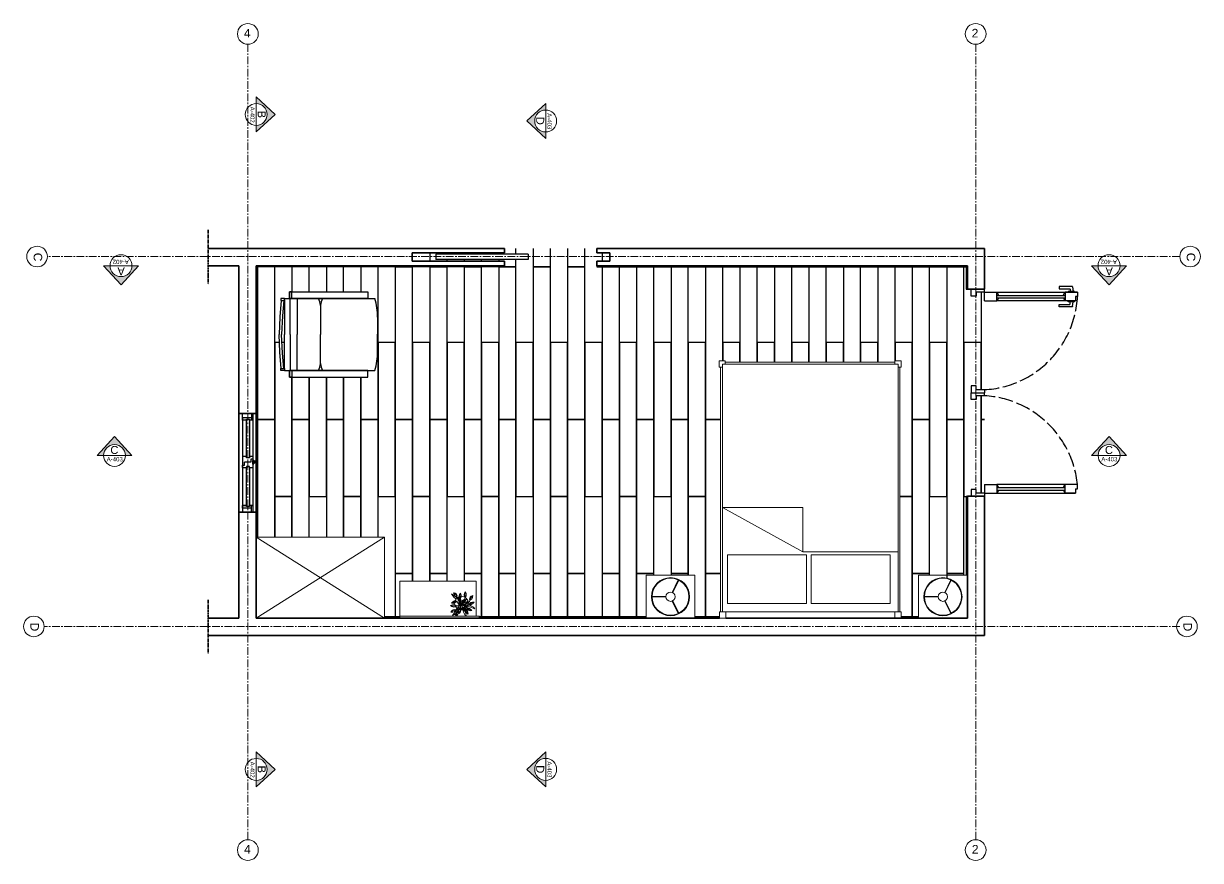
# Model space of a CAD drawing. Header units: inches. Extents: x 5820 to 9019, y 1381 to 2716.
# Drawn here: x 5889 to 6845, y 1381 to 2061 of the extents above; entities that cross this region are included whole.
import ezdxf
from ezdxf.enums import TextEntityAlignment as Align

# ---------------------------------------------------------------- set-up
doc = ezdxf.new("R2010")
doc.units = ezdxf.units.IN
doc.header["$MEASUREMENT"] = 0
doc.linetypes.add('ACAD_ISO02W100', pattern=[15, 12, -3])
doc.linetypes.add('CENTERX2', pattern=[4, 2.5, -0.5, 0.5, -0.5])
for name, color, linetype, lineweight in [('A-DOOR-FULL', 4, 'Continuous', 25), ('A-FURN', 9, 'Continuous', 18), ('A-GLAZ-FULL', 140, 'Continuous', 25), ('A-WALL-FULL', 7, 'Continuous', 35), ('G-ANNO-DIM', 3, 'Continuous', 18)]:
    doc.layers.add(name, color=color, linetype=linetype, lineweight=lineweight)
doc.layers.add('ACCESSORI', color=2, linetype='Continuous')
doc.layers.add('PAVIMENTAZIONE', color=1, linetype='Continuous')
doc.styles.add('ARIAL', font='Arial.ttf')

# ---------------------------------------------------------------- blocks, each defined once
blk = doc.blocks.new('A$C7B0B1320')
h = blk.add_hatch(color=256)
h.dxf.hatch_style = 1
h.paths.add_polyline_path([(0, 17.8), (10.6, 17.8, -1), (46.2, 17.8), (56.8, 17.8), (28.4, 48.7)])
for p, q in [((0, 17.8), (28.4, 48.7)), ((56.8, 17.8), (28.4, 48.7)), ((10.6, 17.8), (0, 17.8)), ((10.6, 17.8), (46.2, 17.8)), ((46.2, 17.8), (56.8, 17.8))]:
    blk.add_line(p, q)
blk.add_circle((28.4, 17.8), 17.8)
at = {"style": 'ARIAL'}
for tag, height, p in [('A', 13, (28.2, 26.7)), ('A-301', 7, (28.8, 11.7))]:
    blk.add_attdef(tag, text='', height=height, dxfattribs=at).set_placement(p, align=Align.MIDDLE_CENTER)

msp = doc.modelspace()

# ---------------------------------------------------------------- linework, layer by layer
for p, q in [((6105.65, 1836.83), (6105.65, 1837.83)), ((6111.39, 1837.82), (6111.39, 1808.57)), ((6130.34, 1832.26), (6130.34, 1808.57)), ((6176.58, 1822.62), (6176.58, 1808.28)), ((6111.39, 1779.32), (6111.39, 1808.57)), ((6130.34, 1784.88), (6130.34, 1808.57)), ((6176.58, 1794.52), (6176.58, 1808.86)), ((6105.65, 1780.31), (6105.65, 1779.31))]:
    msp.add_line(p, q)
for points in [[(6098.47, 1836.11), (6097.39, 1823.04), (6096.75, 1808.57)], [(6100.48, 1836.1), (6099.44, 1823.69), (6098.76, 1808.57)], [(6101.06, 1837.83), (6174.58, 1837.83)], [(6101.06, 1836.8), (6101.06, 1808.57)], [(6105.65, 1808.57), (6105.65, 1836.83)], [(6098.47, 1781.03), (6097.39, 1794.1), (6096.75, 1808.57)], [(6100.48, 1781.04), (6099.44, 1793.45), (6098.76, 1808.57)], [(6101.06, 1780.34), (6101.06, 1808.57)], [(6105.65, 1808.57), (6105.65, 1780.31)], [(6101.06, 1779.31), (6174.58, 1779.31)]]:
    msp.add_lwpolyline(points)
for points in [[(6098.18, 1837.83), (6098.18, 1836.11), (6101.06, 1836.11), (6101.06, 1837.83)], [(6168.83, 1843.28), (6168.83, 1837.83), (6105.08, 1837.83), (6105.08, 1843.28)], [(6105.08, 1843.28), (6105.08, 1837.83), (6107.13, 1837.83), (6107.13, 1843.28)], [(6098.18, 1779.31), (6098.18, 1781.03), (6101.06, 1781.03), (6101.06, 1779.31)], [(6168.83, 1773.85), (6168.83, 1779.31), (6105.08, 1779.31), (6105.08, 1773.85)], [(6105.08, 1773.85), (6105.08, 1779.31), (6107.13, 1779.31), (6107.13, 1773.85)]]:
    msp.add_lwpolyline(points, close=True)
for centre, radius, start, end in [((6118.96, 1831.77), 11.39, 2.44235, 32.11376), ((6141.73, 1831.77), 11.39, 147.88624, 177.55765), ((6127.96, 1823.94), 48.64, 358.44326, 16.58789), ((6127.96, 1793.19), 48.64, 343.41211, 1.55674), ((6118.96, 1785.36), 11.39, 327.88624, 357.55765), ((6141.73, 1785.36), 11.39, 182.44235, 212.11376)]:
    msp.add_arc(centre, radius, start, end)
at = {"layer": 'A-DOOR-FULL'}
for p, q in [((6299.03, 1873.9), (6223.93, 1873.9)), ((6223.93, 1873.9), (6223.93, 1869.39)), ((6299.03, 1869.39), (6223.93, 1869.39)), ((6299.03, 1873.9), (6299.03, 1869.39)), ((6658.86, 1839.84), (6658.86, 1845.35)), ((6658.86, 1845.35), (6669.86, 1845.35)), ((6662.86, 1839.84), (6658.86, 1839.84)), ((6669.86, 1842.84), (6662.86, 1842.84)), ((6662.86, 1842.84), (6662.86, 1839.84)), ((6669.86, 1842.84), (6745.31, 1842.84)), ((6679.86, 1840.34), (6735.31, 1840.34)), ((6679.86, 1838.34), (6735.31, 1838.34)), ((6743.81, 1835.84), (6679.86, 1835.84)), ((6662.86, 1766.74), (6658.86, 1766.74)), ((6658.86, 1766.74), (6658.86, 1761.24)), ((6658.86, 1755.73), (6658.86, 1761.24)), ((6658.86, 1761.24), (6669.86, 1761.24)), ((6658.86, 1761.24), (6669.86, 1761.24)), ((6662.86, 1763.74), (6662.86, 1766.74)), ((6669.86, 1763.74), (6662.86, 1763.74)), ((6662.86, 1755.73), (6658.86, 1755.73)), ((6669.86, 1758.74), (6662.86, 1758.74)), ((6662.86, 1758.74), (6662.86, 1755.73)), ((6745.31, 1686.64), (6679.86, 1686.64)), ((6679.86, 1684.14), (6735.31, 1684.14)), ((6743.81, 1683.14), (6745.31, 1683.14)), ((6662.86, 1682.64), (6658.86, 1682.64)), ((6658.86, 1682.64), (6658.86, 1677.13)), ((6658.86, 1677.13), (6669.86, 1677.13)), ((6662.86, 1679.64), (6662.86, 1682.64)), ((6669.86, 1679.64), (6662.86, 1679.64)), ((6669.86, 1679.64), (6743.81, 1679.64)), ((6679.86, 1682.14), (6735.31, 1682.14))]:
    msp.add_line(p, q, dxfattribs=at)
for points in [[(6669.86, 1842.84), (6669.86, 1845.35)], [(6669.86, 1835.84), (6669.86, 1842.84)], [(6669.86, 1835.84), (6679.86, 1835.84), (6679.86, 1842.84)], [(6681.06, 1840.34), (6681.06, 1840.54), (6680.06, 1842.84)], [(6681.06, 1838.34), (6681.06, 1838.14), (6680.06, 1835.84)], [(6734.01, 1840.34), (6734.01, 1840.54), (6735.01, 1842.84)], [(6734.01, 1838.34), (6734.01, 1838.14), (6735.01, 1835.84)], [(6745.31, 1842.84), (6735.31, 1842.84)], [(6735.31, 1842.84), (6735.31, 1835.84)], [(6737.69, 1842.84), (6740.31, 1842.84)], [(6745.31, 1842.84), (6745.31, 1839.34), (6743.81, 1839.34), (6743.81, 1835.84)], [(6745.31, 1842.84), (6745.31, 1839.34)], [(6669.86, 1763.74), (6669.86, 1761.24)], [(6669.86, 1758.74), (6669.86, 1761.24)], [(6669.86, 1686.64), (6669.86, 1679.64)], [(6669.86, 1686.64), (6679.86, 1686.64), (6679.86, 1679.64)], [(6681.06, 1684.14), (6681.06, 1684.34), (6680.06, 1686.64)], [(6734.01, 1684.14), (6734.01, 1684.34), (6735.01, 1686.64)], [(6735.31, 1679.64), (6735.31, 1686.64)], [(6743.81, 1683.14), (6743.81, 1679.64)], [(6745.31, 1683.14), (6745.31, 1686.64)], [(6669.86, 1679.64), (6669.86, 1677.13)], [(6681.06, 1682.14), (6681.06, 1681.94), (6680.06, 1679.64)], [(6734.01, 1682.14), (6734.01, 1681.94), (6735.01, 1679.64)], [(6743.81, 1679.64), (6735.31, 1679.64)], [(6737.69, 1679.64), (6740.31, 1679.64)]]:
    msp.add_lwpolyline(points, dxfattribs=at)
at = {"layer": 'A-DOOR-FULL', "linetype": 'ACAD_ISO02W100'}
for centre, radius, start, end in [((6665.58, 1843.47), 79.84, 273.071, 357.03591), ((6665.36, 1678.5), 80.36, 5.81229, 86.79584)]:
    msp.add_arc(centre, radius, start, end, dxfattribs=at)
at = {"layer": 'A-FURN'}
for p, q in [((6454.18, 1787.11), (6459.18, 1787.11)), ((6454.18, 1787.11), (6454.18, 1782.11)), ((6456.84, 1782.11), (6454.18, 1782.11)), ((6455.18, 1782.11), (6455.18, 1583.11)), ((6456.84, 1583.11), (6456.84, 1784.44)), ((6456.84, 1784.44), (6599.5, 1784.44)), ((6459.18, 1787.11), (6459.18, 1784.44)), ((6597, 1786.11), (6459.18, 1786.11)), ((6597, 1787.11), (6602, 1787.11)), ((6597, 1784.44), (6597, 1787.11)), ((6599.5, 1784.44), (6599.5, 1583.11)), ((6602, 1782.11), (6599.5, 1782.11)), ((6601, 1782.11), (6601, 1583.11)), ((6602, 1787.11), (6602, 1782.11)), ((6522.19, 1667.94), (6456.84, 1667.94)), ((6522.19, 1631.94), (6456.84, 1667.94)), ((6522.19, 1631.94), (6522.19, 1667.94)), ((6078.11, 1644.02), (6182.44, 1578.11)), ((6078.11, 1578.11), (6182.44, 1644.02)), ((6182.44, 1644.02), (6078.11, 1644.02)), ((6182.44, 1644.02), (6182.44, 1578.11)), ((6522.19, 1631.94), (6599.5, 1631.94)), ((6194.68, 1608.11), (6256.68, 1608.11)), ((6194.68, 1578.11), (6194.68, 1608.11)), ((6256.68, 1608.11), (6256.68, 1579.61)), ((6434.53, 1612.95), (6394.88, 1612.95)), ((6394.88, 1612.95), (6394.88, 1578.11)), ((6416.11, 1599.04), (6420.98, 1609.15)), ((6416.56, 1598.82), (6421.43, 1608.93)), ((6434.53, 1578.11), (6434.53, 1612.95)), ((6655.84, 1612.95), (6616.19, 1612.95)), ((6616.19, 1612.95), (6616.19, 1578.11)), ((6637.42, 1599.04), (6642.29, 1609.15)), ((6637.87, 1598.82), (6642.74, 1608.93)), ((6655.84, 1578.11), (6655.84, 1612.95)), ((6669.86, 1613.15), (6669.86, 1578.11)), ((6237.71, 1596.24), (6236.85, 1597.76)), ((6236.85, 1597.76), (6238.75, 1596.4)), ((6239.75, 1598.39), (6238.42, 1598.78)), ((6238.42, 1598.78), (6238.95, 1597.32)), ((6240.16, 1597.43), (6238.63, 1598.66)), ((6238.95, 1597.32), (6239.87, 1596.04)), ((6240.83, 1597.59), (6239.75, 1598.39)), ((6240.77, 1596.34), (6240.16, 1597.43)), ((6241.41, 1596.23), (6240.83, 1597.59)), ((6242.93, 1595.98), (6243.31, 1597.26)), ((6243.31, 1597.26), (6244.14, 1598.37)), ((6243.56, 1596.25), (6244.05, 1598.15)), ((6244.14, 1598.37), (6244.6, 1596.89)), ((6244.6, 1596.89), (6244.62, 1595.31)), ((6246.93, 1596.97), (6247.34, 1598.38)), ((6247.3, 1595.38), (6246.93, 1596.97)), ((6247.34, 1598.38), (6248.26, 1599.6)), ((6247.62, 1597.27), (6248.16, 1599.35)), ((6247.8, 1595.9), (6247.62, 1597.27)), ((6248.2, 1599.6), (6248.56, 1598.13)), ((6248.26, 1599.6), (6248.76, 1597.97)), ((6248.76, 1597.97), (6248.79, 1596.23)), ((6235.93, 1588.43), (6237.57, 1588.93)), ((6237.15, 1587.51), (6235.93, 1588.43)), ((6238.26, 1587.79), (6236.18, 1588.33)), ((6236.65, 1590.17), (6237.71, 1591.31)), ((6238.03, 1590), (6236.65, 1590.17)), ((6238.78, 1590.73), (6236.89, 1590.2)), ((6238.56, 1587.1), (6237.15, 1587.51)), ((6237.57, 1588.93), (6239.3, 1588.96)), ((6238.91, 1594.83), (6237.71, 1596.24)), ((6237.71, 1591.31), (6239.07, 1592.12)), ((6239.33, 1590.32), (6238.03, 1590)), ((6239.63, 1587.97), (6238.26, 1587.79)), ((6240.15, 1587.47), (6238.56, 1587.1)), ((6238.75, 1596.4), (6240.54, 1595.1)), ((6239.77, 1591.49), (6238.78, 1590.73)), ((6240.16, 1593.8), (6238.91, 1594.83)), ((6239.07, 1592.12), (6240.53, 1592.23)), ((6239.3, 1588.96), (6240.73, 1588.21)), ((6240.41, 1591.34), (6239.33, 1590.32)), ((6240.73, 1588.21), (6239.63, 1587.97)), ((6240.53, 1592.23), (6239.77, 1591.49)), ((6239.87, 1596.04), (6241.17, 1595.36)), ((6240.74, 1588.24), (6240.15, 1587.47)), ((6241.51, 1593.53), (6240.16, 1593.8)), ((6240.52, 1592.21), (6240.41, 1591.34)), ((6240.54, 1595.1), (6242.38, 1593.63)), ((6241.17, 1595.36), (6240.77, 1596.34)), ((6241.18, 1595.38), (6241.41, 1596.23)), ((6242.43, 1593.47), (6241.51, 1593.53)), ((6242.21, 1592.2), (6241.95, 1590.64)), ((6241.95, 1590.64), (6242.39, 1589.24)), ((6242.87, 1593.61), (6242.21, 1592.2)), ((6242.39, 1589.24), (6242.8, 1590.22)), ((6242.41, 1589.25), (6243.18, 1589.69)), ((6242.8, 1590.22), (6243.14, 1591.42)), ((6243.53, 1592.39), (6242.87, 1593.61)), ((6243.27, 1594.54), (6242.93, 1595.98)), ((6243.14, 1591.42), (6242.93, 1593.37)), ((6243.18, 1589.69), (6243.72, 1591.06)), ((6243.97, 1594), (6243.27, 1594.54)), ((6243.72, 1591.06), (6243.53, 1592.39)), ((6243.72, 1595.01), (6243.56, 1596.25)), ((6243.99, 1593.99), (6243.72, 1595.01)), ((6243.86, 1588.51), (6244.78, 1588.43)), ((6245.97, 1589.85), (6243.93, 1588.66)), ((6244.62, 1595.31), (6243.99, 1593.99)), ((6244.78, 1588.43), (6246.16, 1588.51)), ((6245.26, 1591.1), (6246.04, 1592.36)), ((6245.38, 1590.22), (6245.26, 1591.1)), ((6245.38, 1590.2), (6245.91, 1591.12)), ((6246.76, 1590.69), (6245.38, 1590.2)), ((6245.91, 1591.12), (6246.68, 1592.11)), ((6247.93, 1590.89), (6245.97, 1589.85)), ((6246.04, 1592.36), (6247.22, 1593)), ((6246.16, 1588.51), (6247.54, 1589.35)), ((6246.68, 1592.11), (6248.36, 1593.1)), ((6247.86, 1591.82), (6246.76, 1590.69)), ((6247.22, 1593), (6248.59, 1593.2)), ((6248.08, 1594.79), (6247.3, 1595.38)), ((6247.54, 1589.35), (6248.92, 1590.58)), ((6248.04, 1594.8), (6247.8, 1595.9)), ((6248.59, 1593.2), (6247.86, 1591.82)), ((6250, 1591.96), (6247.93, 1590.89)), ((6248.79, 1596.23), (6248.04, 1594.8)), ((6248.92, 1590.58), (6250, 1591.96)), ((6249.23, 1588.36), (6250.14, 1588.54)), ((6251.49, 1587.27), (6249.33, 1588.21)), ((6250.14, 1588.54), (6251.52, 1588.63)), ((6251.22, 1588.98), (6251.33, 1589.86)), ((6251.22, 1588.96), (6251.97, 1589.71)), ((6252.68, 1589.07), (6251.22, 1588.96)), ((6251.33, 1589.86), (6252.41, 1590.88)), ((6251.45, 1593.62), (6251.87, 1595.04)), ((6251.78, 1592.81), (6251.45, 1593.62)), ((6253.55, 1586.48), (6251.49, 1587.27)), ((6251.52, 1588.63), (6252.99, 1587.96)), ((6251.79, 1592.79), (6252.07, 1593.81)), ((6253, 1593.62), (6251.79, 1592.79)), ((6251.87, 1595.04), (6252.84, 1595.97)), ((6251.97, 1589.71), (6252.96, 1590.47)), ((6252.07, 1593.81), (6252.55, 1594.97)), ((6252.41, 1590.88), (6253.71, 1591.19)), ((6252.55, 1594.97), (6253.92, 1596.36)), ((6254.03, 1589.89), (6252.68, 1589.07)), ((6252.84, 1595.97), (6254.11, 1596.51)), ((6252.96, 1590.47), (6254.85, 1590.99)), ((6252.99, 1587.96), (6254.51, 1586.9)), ((6253.76, 1595), (6253, 1593.62)), ((6253.71, 1591.19), (6255.09, 1591.02)), ((6254.11, 1596.51), (6253.76, 1595)), ((6255.09, 1591.02), (6254.03, 1589.89)), ((6410.93, 1595.78), (6399.7, 1595.78)), ((6410.93, 1595.28), (6399.7, 1595.28)), ((6416.11, 1592.02), (6420.98, 1581.9)), ((6416.56, 1592.23), (6421.43, 1582.12)), ((6632.24, 1595.78), (6621.01, 1595.78)), ((6632.24, 1595.28), (6621.01, 1595.28)), ((6637.42, 1592.02), (6642.29, 1581.9)), ((6637.87, 1592.23), (6642.74, 1582.12)), ((6182.44, 1581.02), (6182.44, 1581.02)), ((6182.44, 1578.11), (6182.44, 1578.11)), ((6259.53, 1579.61), (6194.53, 1579.61)), ((6194.53, 1578.11), (6259.53, 1578.11)), ((6236.93, 1584.04), (6236.21, 1582.86)), ((6236.21, 1582.86), (6237.76, 1582.99)), ((6237.96, 1584.18), (6236.38, 1583.03)), ((6237.98, 1584.87), (6236.93, 1584.04)), ((6237.59, 1580.15), (6238.94, 1582.05)), ((6239.11, 1581.02), (6237.59, 1580.15)), ((6237.76, 1582.99), (6239.23, 1583.55)), ((6239.17, 1584.49), (6237.96, 1584.18)), ((6239.45, 1585.09), (6237.98, 1584.87)), ((6238.94, 1582.05), (6240.25, 1583.84)), ((6240.52, 1582.21), (6239.11, 1581.02)), ((6240.22, 1584.62), (6239.17, 1584.49)), ((6239.23, 1583.55), (6240.22, 1584.62)), ((6240.21, 1584.64), (6239.45, 1585.09)), ((6240.29, 1582.03), (6240.13, 1580.7)), ((6240.13, 1580.7), (6240.39, 1579.61)), ((6240.25, 1583.84), (6241.72, 1585.68)), ((6241.17, 1583.22), (6240.29, 1582.03)), ((6240.76, 1581.53), (6240.46, 1579.59)), ((6241.55, 1583.46), (6240.52, 1582.21)), ((6240.67, 1579.61), (6241.46, 1580.54)), ((6241.39, 1582.6), (6240.76, 1581.53)), ((6242.03, 1583.44), (6241.17, 1583.22)), ((6242.05, 1583.44), (6241.39, 1582.6)), ((6241.46, 1580.54), (6242.11, 1581.98)), ((6241.82, 1584.81), (6241.55, 1583.46)), ((6241.88, 1585.74), (6241.82, 1584.81)), ((6242.11, 1581.98), (6242.05, 1583.44)), ((6242.57, 1585.25), (6243.32, 1586.68)), ((6242.6, 1583.51), (6242.57, 1585.25)), ((6243.11, 1581.88), (6242.6, 1583.51)), ((6244.02, 1583.1), (6243.11, 1581.88)), ((6243.74, 1584.21), (6243.2, 1582.13)), ((6243.29, 1586.69), (6244.06, 1586.1)), ((6243.32, 1586.68), (6243.56, 1585.57)), ((6243.56, 1585.57), (6243.74, 1584.21)), ((6244.44, 1584.51), (6244.02, 1583.1)), ((6244.06, 1586.1), (6244.44, 1584.51)), ((6245.57, 1586.99), (6245.56, 1586.11)), ((6245.56, 1586.11), (6246.48, 1584.95)), ((6245.57, 1587.01), (6246.21, 1586.17)), ((6247, 1586.69), (6245.57, 1587.01)), ((6246.87, 1582.52), (6246.01, 1584.71)), ((6246.04, 1584.88), (6246.81, 1584.37)), ((6246.21, 1586.17), (6247.08, 1585.27)), ((6246.48, 1584.95), (6247.72, 1584.45)), ((6246.81, 1584.37), (6247.85, 1583.46)), ((6247.77, 1580.5), (6246.87, 1582.52)), ((6248.22, 1585.69), (6247, 1586.69)), ((6247.08, 1585.27), (6248.87, 1584.49)), ((6247.72, 1584.45), (6249.11, 1584.42)), ((6248.17, 1579.61), (6247.77, 1580.5)), ((6247.85, 1583.46), (6248.41, 1581.94)), ((6248.42, 1585.43), (6247.97, 1584.67)), ((6247.97, 1584.67), (6248.19, 1583.2)), ((6248.19, 1583.2), (6249.02, 1582.15)), ((6249.11, 1584.42), (6248.22, 1585.69)), ((6248.41, 1581.94), (6248.74, 1580.12)), ((6249.51, 1584.45), (6248.43, 1585.44)), ((6248.43, 1585.44), (6248.57, 1584.39)), ((6248.57, 1584.39), (6248.88, 1583.18)), ((6248.74, 1580.12), (6248.74, 1579.61)), ((6248.88, 1583.18), (6250.03, 1581.6)), ((6249.02, 1582.15), (6250.2, 1581.43)), ((6249.46, 1586.47), (6250.17, 1585.69)), ((6250.91, 1586.28), (6249.46, 1586.47)), ((6249.46, 1586.45), (6249.53, 1585.57)), ((6250.07, 1582.98), (6249.51, 1584.45)), ((6249.53, 1585.57), (6250.54, 1584.49)), ((6250.2, 1581.43), (6250.07, 1582.98)), ((6250.17, 1585.69), (6251.12, 1584.87)), ((6250.54, 1584.49), (6251.83, 1584.11)), ((6252.22, 1585.39), (6250.91, 1586.28)), ((6251.12, 1584.87), (6252.97, 1584.24)), ((6251.83, 1584.11), (6253.21, 1584.19)), ((6253.21, 1584.19), (6252.22, 1585.39)), ((6255.74, 1585.66), (6253.55, 1586.48)), ((6254.51, 1586.9), (6255.74, 1585.66)), ((6454.53, 1583.11), (6459.53, 1583.11)), ((6454.53, 1583.11), (6454.53, 1578.11)), ((6602, 1578.11), (6454.53, 1578.11)), ((6459.53, 1583.11), (6459.53, 1578.11)), ((6597, 1583.11), (6459.53, 1583.11)), ((6596.56, 1578.11), (6598.32, 1578.11)), ((6597, 1578.11), (6597, 1583.11)), ((6597, 1583.11), (6602, 1583.11)), ((6601, 1583.11), (6602, 1583.11)), ((6602, 1583.11), (6602, 1578.11))]:
    msp.add_line(p, q, dxfattribs=at)
for points in [[(6478.84, 1864.47), (6478.84, 1863.47), (6446.84, 1863.47), (6446.84, 1864.47)], [(6520.84, 1864.47), (6520.84, 1863.47), (6488.84, 1863.47), (6488.84, 1864.47)], [(6562.84, 1864.47), (6562.84, 1863.47), (6530.84, 1863.47), (6530.84, 1864.47)], [(6078.11, 1578.11), (6078.11, 1644.02)], [(6182.44, 1578.11), (6182.44, 1644.02)], [(6434.53, 1578.11), (6394.88, 1578.11)], [(6616.19, 1578.11), (6655.84, 1578.11)]]:
    msp.add_lwpolyline(points, dxfattribs=at)
for points in [[(6525.13, 1590.11), (6461.06, 1590.11), (6461.06, 1629.61), (6525.13, 1629.61)], [(6593.01, 1590.11), (6528.95, 1590.11), (6528.95, 1629.61), (6593.01, 1629.61)]]:
    msp.add_lwpolyline(points, close=True, dxfattribs=at)
for centre, radius in [((6414.7, 1595.53), 15.5), ((6414.7, 1595.53), 15), ((6636.01, 1595.53), 15.5), ((6636.01, 1595.53), 15), ((6414.7, 1595.53), 3.78), ((6636.01, 1595.53), 3.78), ((6244.82, 1590.35), 5.63)]:
    msp.add_circle(centre, radius, dxfattribs=at)
for centre, radius, start, end in [((6158.35, 1650.66), 105.25, 321.08726, 324.66726), ((6247.32, 1600.78), 11.28, 232.76626, 254.15326), ((6240.84, 1591.83), 3.79, 267.64326, 336.59326), ((6240.23, 1591.28), 4.07, 348.65226, 76.18822), ((6208.61, 1606.89), 39.33, 327.27726, 335.30026), ((6229.29, 1592.02), 15.36, 325.17926, 351.96446), ((6228.34, 1593.95), 16.8, 333.74126, 346.78096), ((6235.88, 1591.28), 8.64, 354.31446, 17.95736), ((6252.56, 1609.35), 21.26, 246.86726, 261.11726), ((6247.9, 1588.07), 3.68, 153.46526, 240.53826), ((6250.79, 1606.02), 17.12, 247.67126, 271.31426), ((6229.84, 1582.63), 16.4, 15.01956, 27.98566), ((6241.24, 1580.54), 10.26, 36.54836, 72.55667), ((6239.92, 1581.37), 9.61, 27.12636, 59.90546), ((6244.93, 1595.65), 3.17, 274.35126, 344.44966), ((6247.59, 1594), 4.42, 279.37026, 345.59286)]:
    msp.add_arc(centre, radius, start, end, dxfattribs=at)
at = {"layer": 'A-GLAZ-FULL'}
for p, q in [((6066.94, 1741.05), (6066.94, 1667.49)), ((6066.94, 1741.05), (6074.39, 1741.05)), ((6074.39, 1744.32), (6074.39, 1738.88)), ((6075.25, 1744.32), (6075.25, 1664.22)), ((6075.25, 1741.05), (6075.25, 1744.32)), ((6070.34, 1709.33), (6066.94, 1709.33)), ((6066.94, 1702.79), (6066.94, 1700.47)), ((6073.72, 1704.9), (6068.47, 1704.9)), ((6068.47, 1702.47), (6068.47, 1704.9)), ((6070.34, 1708.23), (6070.34, 1709.33)), ((6072.54, 1708.23), (6070.34, 1708.23)), ((6075.25, 1709.33), (6072.54, 1709.33)), ((6072.54, 1709.33), (6072.54, 1708.23)), ((6066.94, 1700.47), (6070.34, 1700.47)), ((6072.54, 1701.18), (6070.34, 1701.18)), ((6070.34, 1701.18), (6070.34, 1700.47)), ((6072.54, 1700.47), (6072.54, 1701.18)), ((6072.54, 1700.47), (6075.25, 1700.47)), ((6074.39, 1664.22), (6074.39, 1669.65)), ((6077.11, 1664.22), (6074.48, 1664.22))]:
    msp.add_line(p, q, dxfattribs=at)
for points in [[(6070.34, 1738.88), (6066.94, 1738.88), (6066.94, 1744.32)], [(6066.94, 1744.32), (6075.25, 1744.32)], [(6070.34, 1709.33), (6070.34, 1739.86), (6072.54, 1739.86), (6072.54, 1709.33)], [(6075.25, 1738.88), (6072.54, 1738.88)], [(6066.94, 1700.47), (6066.94, 1702.47), (6068.47, 1702.47)], [(6075.25, 1709.33), (6075.25, 1707.33), (6073.72, 1707.33)], [(6073.72, 1707.33), (6073.72, 1704.9)], [(6072.54, 1700.47), (6072.54, 1668.71), (6070.34, 1668.71), (6070.34, 1700.47)], [(6074.39, 1667.49), (6066.94, 1667.49), (6066.94, 1669.65), (6070.34, 1669.65)], [(6070.34, 1669.65), (6066.94, 1669.65), (6066.94, 1664.22)], [(6066.94, 1664.22), (6075.25, 1664.22)], [(6072.54, 1669.65), (6075.25, 1669.65)], [(6075.25, 1669.65), (6072.54, 1669.65)], [(6074.39, 1667.49), (6074.39, 1667.49)]]:
    msp.add_lwpolyline(points, dxfattribs=at)
at = {"layer": 'A-WALL-FULL'}
for p, q in [((6039.09, 1878.49), (6279.79, 1878.49)), ((6204.69, 1874.92), (6204.69, 1868.04)), ((6279.79, 1874.92), (6204.69, 1874.92)), ((6279.79, 1874.92), (6279.79, 1878.49)), ((6354.88, 1878.49), (6669.86, 1878.49)), ((6354.88, 1878.49), (6354.88, 1874.92)), ((6354.88, 1874.92), (6365.42, 1874.92)), ((6365.42, 1868.04), (6365.42, 1874.92)), ((6669.86, 1878.49), (6669.86, 1845.35)), ((6039.09, 1864.47), (6064.09, 1864.47)), ((6064.09, 1744.32), (6064.09, 1864.47)), ((6078.11, 1744.32), (6078.11, 1864.47)), ((6078.11, 1864.47), (6279.79, 1864.47)), ((6204.69, 1869.48), (6204.69, 1873.48)), ((6279.79, 1868.04), (6204.69, 1868.04)), ((6279.79, 1864.47), (6279.79, 1868.04)), ((6354.88, 1868.04), (6354.88, 1864.47)), ((6354.88, 1868.04), (6365.42, 1868.04)), ((6354.88, 1864.47), (6655.84, 1864.47)), ((6655.84, 1845.35), (6655.84, 1864.47)), ((6655.84, 1845.35), (6669.86, 1845.35)), ((6078.11, 1744.32), (6064.09, 1744.32)), ((6064.09, 1744.32), (6064.09, 1578.11)), ((6078.11, 1664.22), (6078.11, 1744.32)), ((6655.84, 1677.13), (6655.84, 1578.11)), ((6655.84, 1677.13), (6669.86, 1677.13)), ((6669.86, 1677.13), (6669.86, 1564.09)), ((6064.09, 1664.22), (6078.11, 1664.22)), ((6078.11, 1664.22), (6064.09, 1664.22)), ((6078.11, 1664.22), (6078.11, 1578.11)), ((6669.86, 1664.22), (6669.86, 1564.09)), ((6182.44, 1578.11), (6078.11, 1578.11)), ((6256.68, 1578.11), (6194.68, 1578.11)), ((6474.61, 1578.11), (6494.63, 1578.11)), ((6494.63, 1578.11), (6534.68, 1578.11)), ((6534.68, 1578.11), (6574.74, 1578.11)), ((6655.84, 1564.09), (6039.09, 1564.09)), ((6439.56, 1564.09), (6399.51, 1564.09)), ((6669.86, 1564.09), (6655.84, 1564.09))]:
    msp.add_line(p, q, dxfattribs=at)
at = {"layer": 'A-WALL-FULL', "linetype": 'CENTERX2'}
for points in [[(6039.09, 1893.49), (6039.09, 1849.47)], [(6039.09, 1593.11), (6039.09, 1549.09)]]:
    msp.add_lwpolyline(points, dxfattribs=at)
at = {"layer": 'A-WALL-FULL'}
for points in [[(6039.09, 1578.11), (6064.09, 1578.11)], [(6078.11, 1578.11), (6454.53, 1578.11)], [(6194.53, 1578.11), (6194.53, 1579.61)], [(6259.53, 1578.11), (6259.53, 1579.61)], [(6459.53, 1578.11), (6655.84, 1578.11)]]:
    msp.add_lwpolyline(points, dxfattribs=at)
at = {"layer": 'ACCESSORI'}
for p, q in [((6075.25, 1703.52), (6075.25, 1706.28)), ((6075.85, 1706.48), (6075.45, 1706.48)), ((6075.85, 1703.32), (6075.45, 1703.32)), ((6076.05, 1706.28), (6076.05, 1703.52)), ((6077.35, 1705.57), (6076.05, 1705.57)), ((6077.35, 1704.17), (6076.05, 1704.17)), ((6077.35, 1705.57), (6077.35, 1704.17)), ((6078.25, 1705.04), (6077.35, 1705.04)), ((6077.35, 1704.6), (6077.81, 1704.6)), ((6077.81, 1704.6), (6077.81, 1695.04)), ((6078.25, 1705.04), (6078.25, 1695.04)), ((6077.81, 1695.04), (6078.25, 1695.04))]:
    msp.add_line(p, q, dxfattribs=at)
for points in [[(6396.32, 1864.47), (6381.88, 1864.47)], [(6626.33, 1864.17), (6626.33, 1864.47), (6636.33, 1864.47)], [(6636.33, 1864.17), (6636.33, 1864.47)], [(6626.33, 1864.17), (6636.33, 1864.17)], [(6730.34, 1847.64), (6730.34, 1845.64)], [(6730.34, 1847.64), (6730.34, 1845.64)], [(6740.91, 1847.64), (6730.34, 1847.64)], [(6730.34, 1845.64), (6739.01, 1845.64)], [(6739.31, 1845.34), (6739.31, 1843.54)], [(6741.36, 1847.25), (6741.82, 1843.54)], [(6742.94, 1842.84), (6742.94, 1843.54), (6737.69, 1843.54), (6737.69, 1842.84)], [(6742.94, 1842.84), (6737.69, 1842.84)], [(6742.94, 1835.84), (6742.94, 1835.14), (6737.69, 1835.14), (6737.69, 1835.84)], [(6742.94, 1835.84), (6737.69, 1835.84)], [(6730.34, 1831.04), (6730.34, 1833.04)], [(6730.34, 1831.04), (6730.34, 1833.04)], [(6730.34, 1833.04), (6739.01, 1833.04)], [(6740.91, 1831.04), (6730.34, 1831.04)], [(6739.31, 1833.34), (6739.31, 1835.14)], [(6741.36, 1831.44), (6741.82, 1835.14)], [(6078.41, 1794.66), (6078.11, 1794.66)], [(6078.41, 1784.66), (6078.11, 1784.66), (6078.11, 1794.66)], [(6078.41, 1784.66), (6078.41, 1794.66)], [(6078.11, 1775.68), (6078.11, 1761.24)], [(6742.94, 1679.64), (6737.69, 1679.64)], [(6262.19, 1578.11), (6262.19, 1578.41), (6272.19, 1578.41)], [(6262.19, 1578.11), (6272.19, 1578.11)], [(6272.19, 1578.11), (6272.19, 1578.41)]]:
    msp.add_lwpolyline(points, dxfattribs=at)
for centre, start, end in [((6389.1, 1901.35), 258.92434, 281.07566), ((6041.22, 1768.46), 348.92434, 11.07566)]:
    msp.add_arc(centre, 37.58, start, end, dxfattribs=at)
for points in [[(6739.31, 1845.34), (6739.31, 1845.48), (6739.16, 1845.64), (6739.01, 1845.64)], [(6741.36, 1847.25), (6741.34, 1847.44), (6741.11, 1847.64), (6740.91, 1847.64)], [(6739.31, 1833.34), (6739.31, 1833.2), (6739.16, 1833.04), (6739.01, 1833.04)], [(6741.36, 1831.44), (6741.34, 1831.24), (6741.11, 1831.04), (6740.91, 1831.04)], [(6075.45, 1706.48), (6075.36, 1706.48), (6075.25, 1706.38), (6075.25, 1706.28)], [(6075.45, 1703.32), (6075.36, 1703.32), (6075.25, 1703.42), (6075.25, 1703.52)], [(6076.05, 1706.28), (6076.05, 1706.38), (6075.95, 1706.48), (6075.85, 1706.48)], [(6075.85, 1703.32), (6075.95, 1703.32), (6076.05, 1703.42), (6076.05, 1703.52)]]:
    msp.add_open_spline(points, degree=3, dxfattribs=at)
at = {"layer": 'G-ANNO-DIM', "linetype": 'CENTERX2', "ltscale": 2.5}
for p, q in [((6071.35, 2044.49), (6071.35, 1398.09)), ((6662.59, 2044.49), (6662.59, 1398.09)), ((6828.47, 1871.92), (5908.46, 1871.92)), ((6828.47, 1571.35), (5905.83, 1571.35))]:
    msp.add_line(p, q, dxfattribs=at)
at = {"layer": 'G-ANNO-DIM'}
for centre, radius in [((6071.35, 2052.79), 8.44), ((6662.59, 2052.79), 8.44), ((5900.09, 1871.92), 8.37), ((6836.84, 1871.92), 8.37), ((5897.46, 1571.35), 8.37), ((6834.21, 1571.35), 8.37), ((6071.35, 1389.65), 8.44), ((6662.59, 1389.65), 8.44)]:
    msp.add_circle(centre, radius, dxfattribs=at)
at = {"layer": 'PAVIMENTAZIONE'}
for p, q in [((6205.11, 1868.04), (6205.11, 1874.92)), ((6219.11, 1874.92), (6219.11, 1868.04)), ((6233.11, 1873.9), (6233.11, 1874.92)), ((6247.11, 1874.92), (6247.11, 1873.9)), ((6261.11, 1873.9), (6261.11, 1874.92)), ((6275.11, 1874.92), (6275.11, 1873.9)), ((6289.11, 1873.9), (6289.11, 1878.49)), ((6303.11, 1878.49), (6303.11, 1863.47)), ((6317.11, 1863.47), (6317.11, 1878.49)), ((6331.11, 1878.49), (6331.11, 1863.47)), ((6345.11, 1863.47), (6345.11, 1878.49)), ((6359.11, 1874.92), (6359.11, 1868.04)), ((6233.11, 1868.04), (6233.11, 1869.39)), ((6247.11, 1869.39), (6247.11, 1868.04)), ((6261.11, 1868.04), (6261.11, 1869.39)), ((6275.11, 1869.39), (6275.11, 1868.04)), ((6289.11, 1863.47), (6289.11, 1869.39)), ((6205.11, 1863.47), (6191.11, 1863.47)), ((6191.11, 1863.47), (6205.11, 1863.47)), ((6233.11, 1863.47), (6219.11, 1863.47)), ((6219.11, 1863.47), (6233.11, 1863.47)), ((6261.11, 1863.47), (6247.11, 1863.47)), ((6247.11, 1863.47), (6261.11, 1863.47)), ((6289.11, 1863.47), (6275.11, 1863.47)), ((6275.11, 1863.47), (6289.11, 1863.47)), ((6317.11, 1863.47), (6303.11, 1863.47)), ((6303.11, 1863.47), (6317.11, 1863.47)), ((6331.11, 1863.47), (6345.11, 1863.47)), ((6345.11, 1863.47), (6331.11, 1863.47)), ((6373.11, 1863.47), (6359.11, 1863.47)), ((6653.11, 1739.47), (6653.11, 1863.47)), ((6667.11, 1842.84), (6667.11, 1763.74)), ((6667.11, 1801.97), (6653.11, 1801.97)), ((6653.11, 1801.97), (6653.11, 1676.97)), ((6667.11, 1763.74), (6667.11, 1801.97)), ((6667.11, 1758.74), (6667.11, 1739.47)), ((6667.11, 1679.64), (6667.11, 1758.74)), ((6653.11, 1614.47), (6653.11, 1739.47)), ((6669.86, 1739.47), (6667.11, 1739.47)), ((6667.11, 1739.47), (6667.11, 1679.64)), ((6667.11, 1739.47), (6669.86, 1739.47)), ((6653.11, 1676.97), (6654.84, 1676.97)), ((6654.84, 1677.13), (6655.84, 1677.13)), ((6655.84, 1677.13), (6655.84, 1677.13))]:
    msp.add_line(p, q, dxfattribs=at)
for points in [[(6079.11, 1863.47), (6078.11, 1864.47)], [(6279.79, 1864.47), (6279.79, 1863.47), (6079.11, 1863.47)], [(6354.88, 1864.47), (6354.88, 1863.47)], [(6655.84, 1864.47), (6654.84, 1863.47)], [(6079.11, 1863.47), (6079.11, 1644.02)], [(6079.11, 1863.47), (6079.11, 1739.47), (6093.11, 1739.47), (6093.11, 1863.47)], [(6107.11, 1863.47), (6107.11, 1843.28)], [(6121.11, 1843.28), (6121.11, 1863.47)], [(6135.11, 1863.47), (6135.11, 1843.28)], [(6149.11, 1843.28), (6149.11, 1863.47)], [(6163.11, 1863.47), (6163.11, 1843.28)], [(6163.11, 1773.85), (6163.11, 1739.47), (6177.11, 1739.47), (6177.11, 1863.47)], [(6191.11, 1863.47), (6191.11, 1739.47), (6205.11, 1739.47), (6205.11, 1863.47)], [(6219.11, 1863.47), (6219.11, 1739.47), (6233.11, 1739.47), (6233.11, 1863.47)], [(6247.11, 1863.47), (6247.11, 1739.47), (6261.11, 1739.47), (6261.11, 1863.47)], [(6275.11, 1863.47), (6275.11, 1739.47), (6289.11, 1739.47), (6289.11, 1863.47)], [(6303.11, 1863.47), (6303.11, 1739.47), (6317.11, 1739.47), (6317.11, 1863.47)], [(6331.11, 1863.47), (6331.11, 1739.47), (6345.11, 1739.47), (6345.11, 1863.47)], [(6354.88, 1863.47), (6654.84, 1863.47)], [(6359.11, 1863.47), (6359.11, 1739.47), (6373.11, 1739.47), (6373.11, 1863.47)], [(6387.11, 1863.47), (6387.11, 1739.47), (6401.11, 1739.47), (6401.11, 1863.47)], [(6415.11, 1863.47), (6415.11, 1739.47), (6429.11, 1739.47), (6429.11, 1863.47)], [(6443.11, 1863.47), (6443.11, 1739.47), (6455.18, 1739.47)], [(6457.11, 1787.11), (6457.11, 1863.47)], [(6471.11, 1863.47), (6471.11, 1786.11)], [(6485.11, 1786.11), (6485.11, 1863.47)], [(6499.11, 1863.47), (6499.11, 1786.11)], [(6513.11, 1786.11), (6513.11, 1863.47)], [(6527.11, 1863.47), (6527.11, 1786.11)], [(6541.11, 1786.11), (6541.11, 1863.47)], [(6555.11, 1863.47), (6555.11, 1786.11)], [(6569.11, 1786.11), (6569.11, 1863.47)], [(6583.11, 1863.47), (6583.11, 1786.11)], [(6597.11, 1787.11), (6597.11, 1863.47)], [(6611.11, 1863.47), (6611.11, 1739.47), (6625.11, 1739.47), (6625.11, 1863.47)], [(6639.11, 1863.47), (6639.11, 1739.47), (6653.11, 1739.47), (6653.11, 1863.47)], [(6654.84, 1863.47), (6654.84, 1845.35), (6655.84, 1845.35)], [(6097.04, 1801.97), (6093.11, 1801.97), (6093.11, 1676.97), (6107.11, 1676.97), (6107.11, 1773.85)], [(6101.06, 1801.97), (6099.05, 1801.97)], [(6191.11, 1801.97), (6177.11, 1801.97), (6177.11, 1676.97), (6191.11, 1676.97), (6191.11, 1801.97)], [(6219.11, 1801.97), (6205.11, 1801.97), (6205.11, 1676.97), (6219.11, 1676.97), (6219.11, 1801.97)], [(6247.11, 1801.97), (6233.11, 1801.97), (6233.11, 1676.97), (6247.11, 1676.97), (6247.11, 1801.97)], [(6275.11, 1801.97), (6261.11, 1801.97), (6261.11, 1676.97), (6275.11, 1676.97), (6275.11, 1801.97)], [(6303.11, 1801.97), (6289.11, 1801.97), (6289.11, 1676.97), (6303.11, 1676.97), (6303.11, 1801.97)], [(6331.11, 1801.97), (6317.11, 1801.97), (6317.11, 1676.97), (6331.11, 1676.97), (6331.11, 1801.97)], [(6359.11, 1801.97), (6345.11, 1801.97), (6345.11, 1676.97), (6359.11, 1676.97), (6359.11, 1801.97)], [(6387.11, 1801.97), (6373.11, 1801.97), (6373.11, 1676.97), (6387.11, 1676.97), (6387.11, 1801.97)], [(6415.11, 1801.97), (6401.11, 1801.97), (6401.11, 1676.97), (6415.11, 1676.97), (6415.11, 1801.97)], [(6443.11, 1801.97), (6429.11, 1801.97), (6429.11, 1676.97), (6443.11, 1676.97), (6443.11, 1801.97)], [(6471.11, 1801.97), (6457.11, 1801.97), (6457.11, 1787.11)], [(6471.11, 1786.11), (6471.11, 1801.97)], [(6499.11, 1801.97), (6485.11, 1801.97), (6485.11, 1786.11)], [(6499.11, 1786.11), (6499.11, 1801.97)], [(6527.11, 1801.97), (6513.11, 1801.97), (6513.11, 1786.11)], [(6527.11, 1786.11), (6527.11, 1801.97)], [(6555.11, 1801.97), (6541.11, 1801.97), (6541.11, 1786.11)], [(6555.11, 1786.11), (6555.11, 1801.97)], [(6583.11, 1801.97), (6569.11, 1801.97), (6569.11, 1786.11)], [(6583.11, 1786.11), (6583.11, 1801.97)], [(6611.11, 1801.97), (6597.11, 1801.97), (6597.11, 1787.11)], [(6601, 1676.97), (6611.11, 1676.97), (6611.11, 1801.97)], [(6639.11, 1801.97), (6625.11, 1801.97), (6625.11, 1676.97), (6639.11, 1676.97), (6639.11, 1801.97)], [(6107.11, 1773.85), (6107.11, 1739.47), (6121.11, 1739.47), (6121.11, 1773.85)], [(6121.11, 1773.85), (6121.11, 1676.97), (6135.11, 1676.97), (6135.11, 1773.85)], [(6135.11, 1773.85), (6135.11, 1739.47), (6149.11, 1739.47), (6149.11, 1773.85)], [(6149.11, 1773.85), (6149.11, 1676.97), (6163.11, 1676.97), (6163.11, 1773.85)], [(6093.11, 1739.47), (6079.11, 1739.47), (6079.11, 1644.02)], [(6093.11, 1644.02), (6093.11, 1739.47)], [(6121.11, 1739.47), (6107.11, 1739.47), (6107.11, 1644.02)], [(6121.11, 1644.02), (6121.11, 1739.47)], [(6149.11, 1739.47), (6135.11, 1739.47), (6135.11, 1644.02)], [(6149.11, 1644.02), (6149.11, 1739.47)], [(6177.11, 1739.47), (6163.11, 1739.47), (6163.11, 1644.02)], [(6177.11, 1644.02), (6177.11, 1739.47)], [(6205.11, 1739.47), (6191.11, 1739.47), (6191.11, 1614.47), (6205.11, 1614.47), (6205.11, 1739.47)], [(6233.11, 1739.47), (6219.11, 1739.47), (6219.11, 1614.47), (6233.11, 1614.47), (6233.11, 1739.47)], [(6261.11, 1739.47), (6247.11, 1739.47), (6247.11, 1614.47), (6261.11, 1614.47), (6261.11, 1739.47)], [(6289.11, 1739.47), (6275.11, 1739.47), (6275.11, 1614.47), (6289.11, 1614.47), (6289.11, 1739.47)], [(6317.11, 1739.47), (6303.11, 1739.47), (6303.11, 1614.47), (6317.11, 1614.47), (6317.11, 1739.47)], [(6345.11, 1739.47), (6331.11, 1739.47), (6331.11, 1614.47), (6345.11, 1614.47), (6345.11, 1739.47)], [(6373.11, 1739.47), (6359.11, 1739.47), (6359.11, 1614.47), (6373.11, 1614.47), (6373.11, 1739.47)], [(6401.11, 1739.47), (6387.11, 1739.47), (6387.11, 1614.47), (6401.11, 1614.47), (6401.11, 1739.47)], [(6429.11, 1739.47), (6415.11, 1739.47), (6415.11, 1614.47), (6429.11, 1614.47), (6429.11, 1739.47)], [(6455.18, 1739.47), (6443.11, 1739.47), (6443.11, 1614.47), (6455.18, 1614.47)], [(6457.11, 1739.47), (6456.84, 1739.47)], [(6456.84, 1739.47), (6457.11, 1739.47)], [(6625.11, 1739.47), (6611.11, 1739.47), (6611.11, 1614.47), (6625.11, 1614.47), (6625.11, 1739.47)], [(6653.11, 1739.47), (6639.11, 1739.47), (6639.11, 1614.47), (6653.11, 1614.47), (6653.11, 1739.47)], [(6107.11, 1676.97), (6093.11, 1676.97), (6093.11, 1644.02)], [(6107.11, 1644.02), (6107.11, 1676.97)], [(6163.11, 1676.97), (6149.11, 1676.97), (6149.11, 1644.02)], [(6163.11, 1644.02), (6163.11, 1676.97)], [(6219.11, 1676.97), (6205.11, 1676.97), (6205.11, 1608.11)], [(6219.11, 1608.11), (6219.11, 1676.97)], [(6275.11, 1676.97), (6261.11, 1676.97), (6261.11, 1579.11)], [(6275.11, 1579.11), (6275.11, 1676.97)], [(6331.11, 1676.97), (6317.11, 1676.97), (6317.11, 1579.11)], [(6331.11, 1579.11), (6331.11, 1676.97)], [(6387.11, 1676.97), (6373.11, 1676.97), (6373.11, 1579.11)], [(6387.11, 1579.11), (6387.11, 1676.97)], [(6443.11, 1676.97), (6429.11, 1676.97), (6429.11, 1612.95)], [(6443.11, 1579.11), (6443.11, 1676.97)], [(6611.11, 1676.97), (6601, 1676.97)], [(6611.11, 1579.11), (6611.11, 1676.97)], [(6654.84, 1677.13), (6654.84, 1612.95)], [(6205.11, 1614.47), (6191.11, 1614.47), (6191.11, 1579.11)], [(6205.11, 1608.11), (6205.11, 1614.47)], [(6233.11, 1614.47), (6219.11, 1614.47), (6219.11, 1608.11)], [(6233.11, 1608.11), (6233.11, 1614.47)], [(6261.11, 1614.47), (6247.11, 1614.47), (6247.11, 1608.11)], [(6261.11, 1579.11), (6261.11, 1614.47)], [(6289.11, 1614.47), (6275.11, 1614.47), (6275.11, 1579.11)], [(6289.11, 1579.11), (6289.11, 1614.47)], [(6317.11, 1614.47), (6303.11, 1614.47), (6303.11, 1579.11)], [(6317.11, 1579.11), (6317.11, 1614.47)], [(6345.11, 1614.47), (6331.11, 1614.47), (6331.11, 1579.11)], [(6345.11, 1579.11), (6345.11, 1614.47)], [(6373.11, 1614.47), (6359.11, 1614.47), (6359.11, 1579.11)], [(6373.11, 1579.11), (6373.11, 1614.47)], [(6401.11, 1614.47), (6387.11, 1614.47), (6387.11, 1579.11)], [(6401.11, 1612.95), (6401.11, 1614.47)], [(6429.11, 1614.47), (6415.11, 1614.47), (6415.11, 1612.95)], [(6429.11, 1612.95), (6429.11, 1614.47)], [(6455.18, 1614.47), (6443.11, 1614.47), (6443.11, 1579.11)], [(6457.11, 1614.47), (6456.84, 1614.47)], [(6625.11, 1614.47), (6611.11, 1614.47), (6611.11, 1579.11)], [(6625.11, 1612.95), (6625.11, 1614.47)], [(6653.11, 1614.47), (6639.11, 1614.47), (6639.11, 1610.72)], [(6653.11, 1612.95), (6653.11, 1614.47)], [(6194.68, 1579.11), (6182.44, 1579.11)], [(6394.88, 1579.11), (6259.53, 1579.11)], [(6454.53, 1579.11), (6434.53, 1579.11)], [(6616.19, 1579.11), (6602, 1579.11)]]:
    msp.add_lwpolyline(points, dxfattribs=at)

# ---------------------------------------------------------------- block references
at = {"layer": 'G-ANNO-DIM', "linetype": 'CENTERX2', "ltscale": 5}
for p, xscale, yscale, zscale, rotation, values in [((6069.22, 2001.57), 0.500000614492647, 0.500000614492647, 0.500000614492647, 270, {'A': 'B', 'A-301': 'A-402'}), ((5982.47, 1873.36), 0.5000006144926441, 0.5000006144926441, 0.5000006144926441, 180, {'A': 'A', 'A-301': 'A-402'}), ((6785.16, 1873.36), 0.5000006144926441, 0.5000006144926441, 0.5000006144926441, 180, {'A': 'A', 'A-301': 'A-402'}), ((6069.22, 1469.39), 0.500000614492647, 0.500000614492647, 0.500000614492647, 270, {'A': 'B', 'A-301': 'A-402'})]:
    msp.add_blockref('A$C7B0B1320', p, dxfattribs=dict(at, xscale=xscale, yscale=yscale, zscale=zscale, rotation=rotation)).add_auto_attribs(values)
ref = msp.add_blockref('A$C7B0B1320', (6322.18, 1996.27), dxfattribs=dict(at, xscale=-0.500000614492647, yscale=0.500000614492647, zscale=0.500000614492647, rotation=90))
ref.add_attrib('A', 'D', dxfattribs={"layer": '0', "ltscale": 5, "height": 6.5, "rotation": 270, "style": 'ARIAL'}).set_placement((6308.82, 1982.19), align=Align.MIDDLE_CENTER)
ref.add_attrib('A-301', 'A-403', dxfattribs={"layer": '0', "ltscale": 5, "height": 3.5, "rotation": 270, "style": 'ARIAL'}).set_placement((6316.38, 1981.86), align=Align.MIDDLE_CENTER)
at = {"layer": 'G-ANNO-DIM', "linetype": 'CENTERX2', "ltscale": 5, "xscale": 0.5000006144926441, "yscale": 0.5000006144926441, "zscale": 0.5000006144926441}
for p in [(5948.79, 1701.38), (6756.77, 1701.38)]:
    msp.add_blockref('A$C7B0B1320', p, dxfattribs=at).add_auto_attribs({'A': 'C', 'A-301': 'A-403'})
at = {"layer": 'G-ANNO-DIM', "linetype": 'CENTERX2', "ltscale": 5}
ref = msp.add_blockref('A$C7B0B1320', (6322.18, 1441.01), dxfattribs=dict(at, xscale=0.5000006144926441, yscale=0.5000006144926441, zscale=0.5000006144926441, rotation=90.00000000000001))
ref.add_attrib('A', 'D', dxfattribs={"layer": '0', "ltscale": 5, "height": 6.5, "rotation": 270, "style": 'ARIAL'}).set_placement((6308.82, 1455.31), align=Align.MIDDLE_CENTER)
ref.add_attrib('A-301', 'A-403', dxfattribs={"layer": '0', "ltscale": 5, "height": 3.5, "rotation": 270, "style": 'ARIAL'}).set_placement((6316.38, 1455.2), align=Align.MIDDLE_CENTER)

# ---------------------------------------------------------------- texts
at = {"layer": 'G-ANNO-DIM', "linetype": 'CENTERX2', "ltscale": 5, "style": 'ARIAL'}
for tag, p in [('4', (6068.11, 2049.91)), ('2', (6659.35, 2049.91)), ('4', (6068.27, 1386.82)), ('2', (6659.51, 1386.82))]:
    msp.add_attdef(tag, p, '', height=6.99, dxfattribs=at)
for tag, p in [('C', (5897.28, 1874.98)), ('C', (6834.03, 1874.98)), ('D', (5894.65, 1574.41)), ('D', (6831.4, 1574.41))]:
    msp.add_attdef(tag, p, '', height=6.93, rotation=270, dxfattribs=at)

doc.saveas('drawing.dxf')
